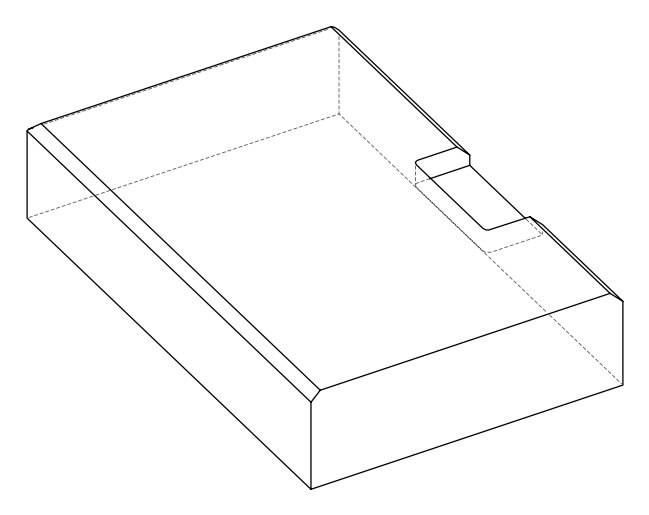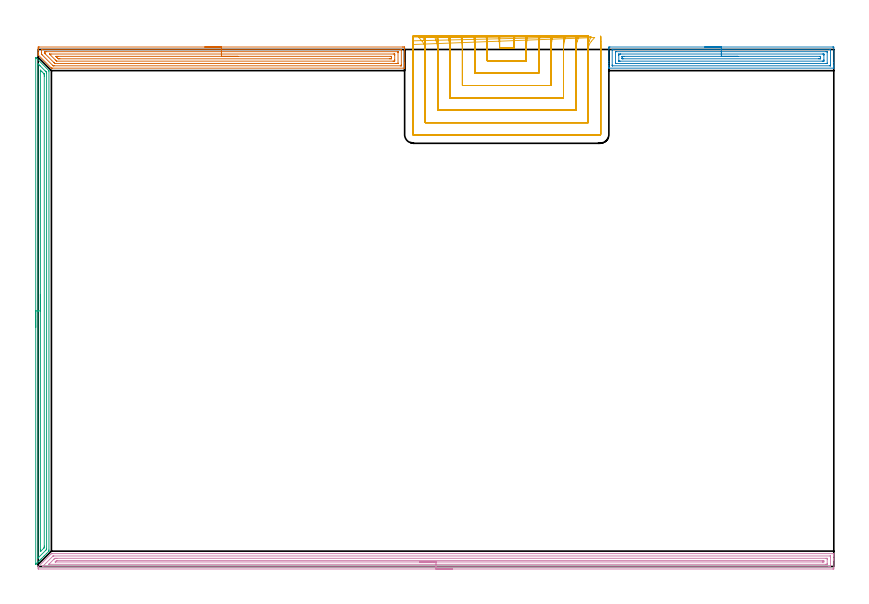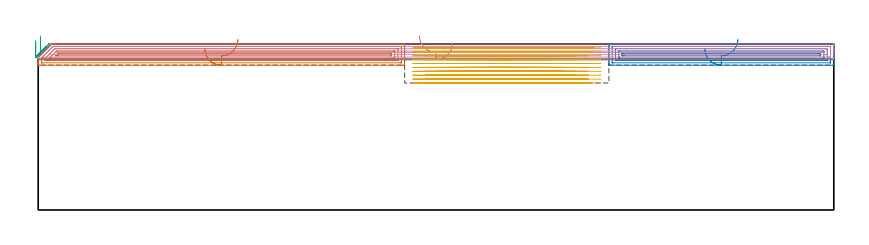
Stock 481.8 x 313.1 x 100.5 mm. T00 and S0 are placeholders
(PLAN: 5 operations, 1 tool changes, 76.2 min)
(1 AREA_MILL | FG_CHAMFER_SURFACE | UGT0205_001 | 9.02 min | 18733 mm3)
(2 AREA_MILL_1 | FG_CHAMFER_SURFACE_1 | UGT0205_001 | 5.69 min | 11709 mm3)
(3 AREA_MILL_2 | FG_CHAMFER_SURFACE_2 | UGT0205_001 | 7.42 min | 9691 mm3)
(4 AREA_MILL_3 | FG_CHAMFER_SURFACE_3 | UGT0205_001 | 15.49 min | 20623 mm3)
(5 MILL_SLOT | SLOT_PARTIAL_RECTANGULAR | NXT0201_013 | Follow Part, ap 2.5, ae 75% | 38.54 min | 164429 mm3)
(TOOL UGT0205_001 | Chamfer Mill 20 x 3 x 45 deg. | D20 FL50 Z2)
(TOOL NXT0201_013 | ENDMILL 10mm | D10 FL30 Z4)
(OP 1 AREA_MILL)
G17 G21 G94 G90
T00 M6
G54
G17 G0 G90 X100.95 Y314.6 S1061 M3
G43 Z110.5 H0
Z97.7
G94 G1 X100.988 Z96.828 F250.
X101.102 Z95.964
X101.291 Z95.112
X101.553 Z94.28
X101.887 Z93.474
X102.29 Z92.7
X102.758 Z91.964
X103.29 Z91.272
X103.879 Z90.629
X104.522 Z90.04
X105.214 Z89.508
X105.95 Z89.04
X106.724 Z88.637
X107.53 Z88.303
X108.362 Z88.041
X109.214 Z87.852
X110.078 Z87.738
X110.95 Z87.7
X220.68
X221.282 Y314.599 Z87.701
X221.877 Y314.594 Z87.704
X221.893 Y314.592 Z87.706
X221.897 Y313.999 Z88.298
X221.9 Y313.381 Z88.916
Y305.078 Z97.217
Y304.528 Z97.769
Y304.185 Z98.111
Y303.636 Z98.66
Y303.293 Z99.002
Y302.608 Z99.692
Y302.262 Z100.038
X221.893 Y301.857 Z100.434
X221.89 Y301.803 Z100.488
X221.728 Y301.8 Z100.5
X8.659
X8.005 Y301.801 Z100.487
X7.861 Y301.938 Z100.36
X0.142 Y309.656 Z92.641
X0.084 Y309.713 Z92.582
X0.01 Y309.798 Z92.494
X0.001 Y309.878 Z92.413
X0. Y310.327 Z91.972
Y310.637 Z91.663
Y311.322 Z90.973
Y312.557 Z89.739
Y313.107 Z89.188
Y313.724 Z88.571
X0.002 Y313.999 Z88.297
X0.007 Y314.591 Z87.705
X0.024 Y314.593 Z87.703
X0.618 Y314.6 Z87.7
X110.95
Y313.186 Z89.114
X219.574 Y313.185 Z89.115
X219.732 Y313.183 Z89.117
X219.837 Y313.179 Z89.121
X219.891 Y313.175 Z89.125
X219.893 Y313.164 Z89.136
X219.896 Y313.107 Z89.193
X219.9 Y312.703 Z89.597
Y303.781 Z98.519
X219.896 Y303.293 Z99.007
X219.893 Y303.243 Z99.057
X219.891 Y303.224 Z99.076
X219.811 Y303.221 Z99.079
X219.653 Y303.216 Z99.084
X219.574 Y303.215 Z99.085
X219.495 Y303.214 Z99.086
X9.552
X9.473 Y303.215 Z99.085
X9.315 Y303.218 Z99.082
X9.036 Y303.226 Z99.074
X8.964 Y303.293 Z99.007
X8.659 Y303.592 Z98.708
X2.405 Y309.844 Z92.456
X2.115 Y310.139 Z92.161
X2.044 Y310.213 Z92.087
X2.012 Y310.25 Z92.05
X2.009 Y310.296 Z92.004
X2.004 Y310.43 Z91.87
X2. Y310.834 Z91.466
Y312.619 Z89.681
X2.004 Y313.107 Z89.193
X2.007 Y313.157 Z89.143
X2.009 Y313.176 Z89.124
X2.089 Y313.179 Z89.121
X2.247 Y313.184 Z89.116
X2.326 Y313.185 Z89.115
X2.405 Y313.186 Z89.114
X110.95
Y311.772 Z90.528
X217.708 Y311.771 Z90.529
X217.858 Y311.77 Z90.53
X217.882 Y311.768 Z90.532
X217.888 Y311.766 Z90.534
X217.893 Y311.743 Z90.557
X217.898 Y311.642 Z90.658
X217.9 Y311.514 Z90.786
Y311.322 Z90.978
X217.899 Y304.887 Z97.413
X217.893 Y304.695 Z97.605
X217.89 Y304.644 Z97.656
X217.873 Y304.635 Z97.665
X217.82 Y304.632 Z97.668
X217.708 Y304.63 Z97.67
X217.264 Y304.629 Z97.671
X216.815 Y304.628 Z97.672
X10.445 Y304.629 Z97.671
X10.296
X10.176 Y304.632 Z97.668
X10.098 Y304.635 Z97.665
X10.065 Y304.646 Z97.654
X10.039 Y304.669 Z97.631
X9.622 Y305.078 Z97.222
X9.552 Y305.147 Z97.153
X4.192 Y310.507 Z91.793
X4.091 Y310.61 Z91.69
X4.044 Y310.662 Z91.638
X4.023 Y310.688 Z91.612
X4.01 Y310.748 Z91.552
X4.003 Y311.131 Z91.169
X4.001 Y311.322 Z90.978
Y311.513 Z90.787
X4.007 Y311.705 Z90.595
X4.01 Y311.757 Z90.543
X4.027 Y311.765 Z90.535
X4.08 Y311.768 Z90.532
X4.192 Y311.77 Z90.53
X4.636 Y311.771 Z90.529
X5.085 Y311.772 Z90.528
X110.95
Y310.357 Z91.943
X215.101
X215.855 Y310.35 Z91.95
X215.89 Y310.347 Z91.953
X215.894 Y310.3 Z92.
X215.897 Y310.195 Z92.105
X215.899 Y309.983 Z92.317
X215.9 Y309.56 Z92.74
Y306.883 Z95.417
X215.899 Y306.426 Z95.874
X215.897 Y306.209 Z96.091
X215.894 Y306.1 Z96.2
X215.89 Y306.052 Z96.248
X215.842 Y306.049 Z96.251
X215.028 Y306.043 Z96.257
X214.955
X11.265
X11.164 Y306.047 Z96.253
X11.117 Y306.049 Z96.251
X10.932 Y306.228 Z96.072
X10.606 Y306.544 Z95.756
X10.445 Y306.703 Z95.597
X6.872 Y310.276 Z92.024
X6.827 Y310.323 Z91.977
X6.82 Y310.332 Z91.968
X6.809 Y310.35 Z91.95
X6.872 Y310.354 Z91.946
X6.946 Y310.356 Z91.944
X7.765 Y310.357 Z91.943
X110.95
Y308.943 Z93.357
X213.241 Y308.942 Z93.358
X213.841 Y308.939 Z93.361
X213.878 Y308.936 Z93.364
X213.89 Y308.929 Z93.371
X213.896 Y308.884 Z93.416
X213.898 Y308.646 Z93.654
X213.9 Y307.988 Z94.312
X213.899 Y307.754 Z94.546
X213.897 Y307.59 Z94.71
X213.893 Y307.508 Z94.792
X213.891 Y307.472 Z94.828
X213.835 Y307.464 Z94.836
X213.536 Y307.46 Z94.84
X213.241 Y307.458 Z94.842
X212.645 Y307.457 Z94.843
X13.126
X12.526 Y307.46 Z94.84
X12.232 Y307.464 Z94.836
X12.14 Y307.47 Z94.83
X12.043 Y307.563 Z94.737
X11.847 Y307.754 Z94.546
X11.339 Y308.259 Z94.041
X10.953 Y308.646 Z93.654
X10.826 Y308.776 Z93.524
X10.727 Y308.881 Z93.419
X10.677 Y308.936 Z93.364
X10.744 Y308.938 Z93.362
X11.043 Y308.942 Z93.358
X11.339 Y308.943 Z93.357
X11.935
X110.95
X111.822 Z93.395
X112.686 Z93.509
X113.538 Z93.698
X114.37 Z93.96
X115.176 Z94.294
X115.95 Z94.697
X116.686 Z95.165
X117.378 Z95.696
X118.021 Z96.286
X118.61 Z96.929
X119.142 Z97.621
X119.61 Z98.357
X120.013 Z99.131
X120.347 Z99.937
X120.609 Z100.769
X120.798 Z101.62
X120.912 Z102.485
X120.95 Z103.357
G0 Z110.5
M5
M2
(OP 2 AREA_MILL_1)
G17 G21 G94 G90
T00 M6
G54
G17 G0 G90 X403.7 Y314.6 S1061 M3
G43 Z110.5 H0
Z97.7
G94 G1 X403.738 Z96.828 F250.
X403.852 Z95.964
X404.041 Z95.112
X404.303 Z94.28
X404.637 Z93.474
X405.04 Z92.7
X405.508 Z91.964
X406.04 Z91.272
X406.629 Z90.629
X407.272 Z90.04
X407.964 Z89.509
X408.7 Z89.04
X409.474 Z88.637
X410.28 Z88.303
X411.112 Z88.041
X411.964 Z87.852
X412.828 Z87.738
X413.7 Z87.7
X481.177
X481.471 Y314.597 Z87.702
X481.79 Y314.592 Z87.706
X481.8 Y314.269 Z88.029
Y305.078 Z97.217
Y303.645 Z98.651
Y303.293 Z99.002
Y302.589 Z99.711
Y302.275 Z100.025
Y301.861 Z100.43
Y301.815 Z100.475
X481.792 Y301.803 Z100.488
X481.624 Y301.8 Z100.5
X345.776
X345.61 Y301.803 Z100.488
X345.607 Y301.859 Z100.433
X345.6 Y302.275 Z100.025
Y302.588 Z99.711
Y303.293 Z99.002
Y304.538 Z97.759
Y305.97 Z96.326
Y313.729 Z88.568
X345.602 Y313.999 Z88.299
X345.607 Y314.592 Z87.706
X345.628 Y314.594 Z87.704
X346.223 Y314.6 Z87.7
X413.7
Y313.186 Z89.114
X479.468
X479.627 Y313.184 Z89.116
X479.732 Y313.18 Z89.12
X479.791 Y313.176 Z89.124
X479.794 Y313.165 Z89.135
X479.797 Y313.107 Z89.193
X479.8 Y312.697 Z89.603
Y303.776 Z98.524
X479.797 Y303.293 Z99.007
X479.794 Y303.243 Z99.057
X479.791 Y303.223 Z99.077
X479.705 Y303.22 Z99.08
X479.547 Y303.215 Z99.085
X479.468 Y303.214 Z99.086
X347.932
X347.773 Y303.216 Z99.084
X347.668 Y303.22 Z99.08
X347.609 Y303.224 Z99.076
X347.606 Y303.235 Z99.065
X347.603 Y303.293 Z99.007
X347.6 Y303.703 Z98.597
Y312.624 Z89.676
X347.603 Y313.107 Z89.193
X347.606 Y313.157 Z89.143
X347.609 Y313.177 Z89.123
X347.695 Y313.18 Z89.12
X347.853 Y313.185 Z89.115
X347.932 Y313.186 Z89.114
X413.7
Y311.772 Z90.528
X477.152 Y311.771 Z90.529
X477.602 Y311.768 Z90.532
X477.75 Y311.765 Z90.535
X477.79 Y311.753 Z90.547
X477.796 Y311.652 Z90.648
X477.799 Y311.52 Z90.78
Y304.88 Z97.42
X477.793 Y304.682 Z97.618
X477.789 Y304.635 Z97.666
X477.77 Y304.632 Z97.668
X477.714 Y304.629 Z97.671
X477.602
X477.158 Y304.628 Z97.672
X350.248 Y304.629 Z97.671
X349.798 Y304.632 Z97.668
X349.65 Y304.635 Z97.665
X349.61 Y304.647 Z97.653
X349.605 Y304.748 Z97.552
X349.601 Y304.88 Z97.42
Y311.52 Z90.78
X349.607 Y311.718 Z90.582
X349.611 Y311.765 Z90.535
X349.631 Y311.768 Z90.532
X349.686 Y311.77 Z90.53
X349.798 Y311.771 Z90.529
X350.242 Y311.772 Z90.528
X413.7
Y310.357 Z91.943
X474.994
X475.749 Y310.351 Z91.949
X475.788 Y310.35 Z91.95
X475.791 Y310.306 Z91.994
X475.796 Y310.199 Z92.101
X475.799 Y309.983 Z92.317
X475.8 Y309.552 Z92.748
Y306.876 Z95.424
X475.798 Y306.423 Z95.877
X475.795 Y306.203 Z96.097
X475.79 Y306.094 Z96.206
X475.786 Y306.049 Z96.251
X475.736 Y306.048 Z96.252
X474.921 Y306.043 Z96.257
X474.847
X352.406
X351.651 Y306.049 Z96.251
X351.612 Y306.05 Z96.25
X351.609 Y306.094 Z96.206
X351.604 Y306.201 Z96.099
X351.601 Y306.417 Z95.883
X351.6 Y309.524 Z92.776
X351.602 Y309.977 Z92.323
X351.605 Y310.197 Z92.103
X351.61 Y310.306 Z91.994
X351.614 Y310.351 Z91.949
X351.664 Y310.352 Z91.948
X352.479 Y310.357 Z91.943
X352.553
X413.7
Y308.943 Z93.357
X473.133 Y308.942 Z93.358
X473.734 Y308.939 Z93.361
X473.776 Y308.936 Z93.364
X473.79 Y308.929 Z93.371
X473.796 Y308.876 Z93.424
X473.798 Y308.646 Z93.654
X473.8 Y307.98 Z94.32
X473.799 Y307.754 Z94.546
X473.797 Y307.588 Z94.712
X473.793 Y307.505 Z94.795
X473.791 Y307.469 Z94.831
X473.727 Y307.464 Z94.836
X473.428 Y307.459 Z94.841
X473.133 Y307.458 Z94.842
X472.537 Y307.457 Z94.843
X354.267 Y307.458 Z94.842
X353.666 Y307.461 Z94.839
X353.624 Y307.464 Z94.836
X353.61 Y307.471 Z94.829
X353.604 Y307.524 Z94.776
X353.602 Y307.754 Z94.546
X353.6 Y308.42 Z93.88
X353.601 Y308.646 Z93.654
X353.603 Y308.812 Z93.488
X353.606 Y308.895 Z93.405
X353.609 Y308.931 Z93.369
X353.673 Y308.936 Z93.364
X353.972 Y308.941 Z93.359
X354.267 Y308.942 Z93.358
X354.863 Y308.943 Z93.357
X413.7
X414.572 Z93.395
X415.437 Z93.509
X416.288 Z93.698
X417.12 Z93.96
X417.926 Z94.294
X418.7 Z94.697
X419.436 Z95.165
X420.128 Z95.696
X420.771 Z96.286
X421.36 Z96.929
X421.892 Z97.621
X422.36 Z98.357
X422.763 Z99.131
X423.097 Z99.937
X423.359 Z100.769
X423.548 Z101.62
X423.662 Z102.485
X423.7 Z103.357
G0 Z110.5
M5
M2
(OP 3 AREA_MILL_2)
G17 G21 G94 G90
T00 M6
G54
G17 G0 G90 X-1.5 Y144.8 S1061 M3
G43 Z110.5 H0
Z102.5
G94 G1 Y144.838 Z101.628 F250.
Y144.952 Z100.763
Y145.141 Z99.912
Y145.403 Z99.08
Y145.737 Z98.274
Y146.14 Z97.5
Y146.609 Z96.764
Y147.14 Z96.072
Y147.729 Z95.429
Y148.372 Z94.84
Y149.064 Z94.308
Y149.8 Z93.84
Y150.574 Z93.437
Y151.38 Z93.103
Y152.212 Z92.841
Y153.064 Z92.652
Y153.928 Z92.538
Y154.8 Z92.5
Y307.99
X-1.498 Y308.269 Z92.502
X-1.495 Y308.284 Z92.504
X-1.492 Y308.292 Z92.506
X-1.472 Y308.272 Z92.528
X-1.031 Y307.832 Z92.966
X6.477 Y300.323 Z100.475
X6.504 Y300.3 Z100.494
X6.5 Y299.641 Z100.5
Y9.973
X6.496 Y9.301 Z100.489
X6.477 Y9.278 Z100.475
X6.472 Y9.271 Z100.471
X4.938 Y7.738 Z98.938
X3.598 Y6.397 Z97.596
X3.151 Y5.95 Z97.15
X2.108 Y4.907 Z96.107
X1.912 Y4.71 Z95.909
X1.81 Y4.609 Z95.808
X1.247 Y4.046 Z95.246
X1.029 Y3.827 Z95.026
X0.916 Y3.715 Z94.914
X0.386 Y3.186 Z94.385
X0.146 Y2.944 Z94.143
X0.022 Y2.821 Z94.02
X-0.475 Y2.325 Z93.525
X-0.737 Y2.061 Z93.259
X-0.871 Y1.927 Z93.126
X-1.32 Y1.48 Z92.679
X-1.472 Y1.336 Z92.527
X-1.497 Y1.315 Z92.502
X-1.5 Y1.466 Z92.5
Y1.508
Y154.8
X-0.086 Z93.914
X-0.085 Y304.033 Z93.915
Y304.097
X-0.079 Y304.406 Z93.921
X0.021 Y304.318 Z94.021
X0.25 Y304.097 Z94.25
X0.735 Y303.615 Z94.735
X1.147 Y303.203 Z95.147
X4.265 Y300.085 Z98.265
X4.723 Y299.627 Z98.723
X4.878 Y299.47 Z98.878
X5.001 Y299.341 Z99.001
X5.079 Y299.258 Z99.079
X5.086 Y298.733 Z99.086
X5.085 Y10.867 Z99.085
X5.08 Y10.452 Z99.08
X5.079 Y10.353 Z99.079
X5.029 Y10.291 Z99.029
X4.934 Y10.19 Z98.934
X4.723 Y9.973 Z98.723
X0.051 Y5.301 Z94.051
X-0.047 Y5.206 Z93.953
X-0.063 Y5.192 Z93.937
X-0.074 Y5.185 Z93.926
X-0.079 Y5.207 Z93.921
X-0.085 Y5.439 Z93.915
Y5.503
X-0.086 Y154.8 Z93.914
X1.328 Z95.328
X1.329 Y299.919 Z95.329
X1.334 Y300.521 Z95.334
X1.335 Y300.551 Z95.335
X1.336 Y300.552 Z95.336
X1.376 Y300.521 Z95.376
X1.617 Y300.283 Z95.617
X2.274 Y299.627 Z96.274
X3.168 Y298.733 Z97.168
X3.383 Y298.516 Z97.383
X3.548 Y298.345 Z97.548
X3.631 Y298.258 Z97.631
X3.665 Y298.211 Z97.665
X3.666 Y298.131 Z97.666
X3.67 Y297.839 Z97.67
X3.671 Y297.547 Z97.671
Y296.945
Y12.363
X3.67 Y11.761 Z97.67
X3.667 Y11.473 Z97.667
X3.664 Y11.376 Z97.664
X3.604 Y11.312 Z97.604
X3.383 Y11.083 Z97.383
X1.617 Y9.316 Z95.617
X1.499 Y9.199 Z95.499
X1.379 Y9.079 Z95.379
X1.359 Y9.063 Z95.359
X1.341 Y9.051 Z95.341
X1.335 Y9.079 Z95.335
X1.333 Y9.117 Z95.333
X1.33 Y9.37 Z95.33
X1.328 Y9.973 Z95.328
Y10.266
Y154.8
Y155.672 Z95.366
Y156.537 Z95.48
Y157.388 Z95.669
Y158.22 Z95.931
Y159.026 Z96.265
Y159.8 Z96.668
Y160.536 Z97.137
Y161.228 Z97.668
Y161.871 Z98.257
Y162.46 Z98.901
Y162.992 Z99.593
Y163.46 Z100.328
Y163.863 Z101.102
Y164.197 Z101.908
Y164.459 Z102.74
Y164.648 Z103.592
Y164.762 Z104.457
Y164.8 Z105.328
G0 Z110.5
M5
M2
(OP 4 AREA_MILL_3)
G17 G21 G94 G90
T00 M6
G54
G17 G0 G90 X250.9 Y-1.5 S1061 M3
G43 Z110.5 H0
Z101.2
G94 G1 X250.862 Z100.328 F250.
X250.748 Z99.463
X250.559 Z98.612
X250.297 Z97.78
X249.963 Z96.974
X249.56 Z96.2
X249.092 Z95.464
X248.56 Z94.772
X247.971 Z94.129
X247.328 Z93.54
X246.636 Z93.008
X245.9 Z92.54
X245.126 Z92.137
X244.32 Z91.803
X243.488 Z91.541
X242.637 Z91.352
X241.772 Z91.238
X240.9 Z91.2
X0.099
X0.01 Y-1.492 Z91.205
X0. Y-1.126 Z91.574
Y-1.087 Z91.613
Y-0.426 Z92.273
X0.001 Y-0.317 Z92.382
X0.01 Y-0.2 Z92.495
X0.119 Y-0.08 Z92.619
X7.835 Y7.634 Z100.333
X8.012 Y7.806 Z100.493
X8.645 Y7.8 Z100.5
X481.634
X481.79 Y7.805 Z100.495
X481.795 Y7.766 Z100.457
X481.798 Y7.732 Z100.424
X481.8 Y7.323 Z100.022
Y6.959 Z99.659
Y6.279 Z98.974
Y5.045 Z97.742
Y4.491 Z97.185
Y3.874 Z96.569
X481.799 Y-0.873 Z91.824
X481.796 Y-1.486 Z91.211
X481.793 Y-1.492 Z91.206
X481.183 Y-1.5 Z91.2
X240.9
Y-0.086 Z92.614
X3.19 Y-0.085 Z92.615
X2.976 Y-0.082 Z92.618
X2.585 Y-0.076 Z92.624
X2.678 Y0.021 Z92.721
X2.985 Y0.333 Z93.033
X3.296 Y0.647 Z93.347
X8.792 Y6.142 Z98.842
X8.932 Y6.279 Z98.979
X9.003 Y6.345 Z99.045
X9.032 Y6.37 Z99.07
X9.123 Y6.379 Z99.079
X9.336 Y6.384 Z99.084
X9.443 Y6.385 Z99.085
X479.504
X479.717 Y6.382 Z99.082
X479.776 Y6.379 Z99.079
X479.791 Y6.376 Z99.076
X479.794 Y6.371 Z99.071
X479.798 Y6.337 Z99.037
X479.799 Y6.279 Z98.979
X479.8 Y5.876 Z98.576
X479.799 Y0.513 Z93.213
X479.792 Y0.021 Z92.721
X479.79 Y-0.073 Z92.627
X479.61 Y-0.081 Z92.619
X479.502 Y-0.084 Z92.616
X479.397 Y-0.085 Z92.615
X478.61 Y-0.086 Z92.614
X240.9
Y1.328 Z94.028
X6.869 Y1.329 Z94.029
X6.454 Y1.331 Z94.031
X6.45 Y1.334 Z94.034
X6.448 Y1.337 Z94.037
X6.567 Y1.462 Z94.162
X6.869 Y1.77 Z94.47
X9.549 Y4.45 Z97.15
X9.59 Y4.491 Z97.191
X10.022 Y4.911 Z97.611
X10.087 Y4.965 Z97.665
X10.202 Y4.967 Z97.667
X10.442 Y4.97 Z97.67
X10.856 Y4.971 Z97.671
X11.336
X477.131
X477.61 Y4.969 Z97.669
X477.769 Y4.967 Z97.667
X477.788 Y4.965 Z97.665
X477.793 Y4.908 Z97.608
X477.798 Y4.807 Z97.507
X477.799 Y4.681 Z97.381
X477.8 Y4.491 Z97.191
X477.798 Y1.621 Z94.321
X477.79 Y1.43 Z94.13
X477.781 Y1.335 Z94.035
X477.73 Y1.333 Z94.033
X477.61 Y1.33 Z94.03
X477.197 Y1.329 Z94.029
X476.717 Y1.328 Z94.028
X240.9
Y2.743 Z95.443
X10.442
X10.401 Y2.744 Z95.444
X10.318 Y2.75 Z95.45
X10.316 Y2.758 Z95.458
X10.318 Y2.764 Z95.464
X10.347 Y2.798 Z95.498
X10.795 Y3.244 Z95.944
X10.946 Y3.391 Z96.091
X11.113 Y3.55 Z96.25
X11.316 Y3.557 Z96.257
X11.336
X474.971
X475.775 Y3.55 Z96.25
X475.79 Y3.15 Z95.85
X475.777 Y2.75 Z95.45
X475.744 Y2.748 Z95.448
X474.931 Y2.743 Z95.443
X474.891
X240.9
X240.028 Z95.481
X239.164 Z95.595
X238.312 Z95.783
X237.48 Z96.046
X236.674 Z96.38
X235.9 Z96.782
X235.164 Z97.251
X234.472 Z97.782
X233.829 Z98.372
X233.24 Z99.015
X232.709 Z99.707
X232.24 Z100.443
X231.837 Z101.216
X231.503 Z102.022
X231.241 Z102.854
X231.052 Z103.706
X230.938 Z104.571
X230.9 Z105.443
G0 Z110.5
M5
M2
(OP 5 MILL_SLOT)
G17 G21 G94 G90
T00 M6
G54
G17 G0 G90 X278.879 Y321.086 S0 M3
G43 Z110.5 H0
Z98.14
G94 G1 X279.163 Y318.1 F250.
G2 X279.396 Y313.8 R52.5 F500.
G1 X288.105
G2 X288.338 Y318.1 R52.5
G1 X288.623 Y321.086 F250.
X271.291 Y321.082
X271.623 Y318.1
G2 X271.9 Y313.119 R45. F500.
G1 Y306.3
X295.6
Y313.107
G2 X295.878 Y318.1 R45.
G1 X296.211 Y321.081 F250.
X263.669 Y321.073
X264.068 Y318.1
G2 X264.4 Y313.119 R37.5 F500.
G1 Y298.8
X303.1
Y313.107
G2 X303.434 Y318.1 R37.5
G1 X303.833 Y321.073 F250.
X255.985 Y321.058
X256.484 Y318.1
G2 X256.9 Y313.119 R30. F500.
G1 Y291.3
X310.6
Y313.107
G2 X311.018 Y318.1 R30.
G1 X311.518 Y321.058 F250.
X248.178 Y321.026
X248.842 Y318.1
G2 X249.4 Y313.119 R22.5 F500.
G1 Y283.8
X318.1
Y313.107
G2 X318.661 Y318.1 R22.5
G1 X319.327 Y321.025 F250.
X240.053 Y320.93
X241.049 Y318.1
G2 X241.9 Y313.119 R15. F500.
G1 Y276.3
X325.6
Y313.107
G2 X326.455 Y318.1 R15.
G1 X327.454 Y320.929 F250.
X230.515 Y320.343
X232.507 Y318.1
G2 X234.4 Y313.119 R7.5 F500.
G1 Y268.8
X333.1
Y313.107
G2 X335.003 Y318.1 R7.5
G1 X337. Y320.339 F250.
X226.9 Y316.119 F500.
Y313.119 F250.
Y261.7 F500.
G3 X227.3 Y261.3 R0.4
G1 X340.2
G3 X340.6 Y261.7 R0.4
G1 Y313.107
Y316.107 F250.
G0 Z110.5
X279.17 Y321.096
Z95.78
G1 X279.328 Y318.1
G2 X279.4 Y315.346 R52.5 F500.
G1 Y313.8
X288.1
Y315.304
G2 X288.174 Y318.1 R52.5
G1 X288.334 Y321.096 F250.
X271.632 Y321.094
X271.816 Y318.1
G2 X271.9 Y315.346 R45. F500.
G1 Y306.3
X295.6
Y315.304
G2 X295.687 Y318.1 R45.
G1 X295.873 Y321.094 F250.
X264.078 Y321.092
X264.299 Y318.1
G2 X264.4 Y315.346 R37.5 F500.
G1 Y298.8
X303.1
Y315.304
G2 X303.204 Y318.1 R37.5
G1 X303.428 Y321.092 F250.
X256.498 Y321.087
X256.773 Y318.1
G2 X256.9 Y315.346 R30. F500.
G1 Y291.3
X310.6
Y315.304
G2 X310.731 Y318.1 R30.
G1 X311.01 Y321.087 F250.
X248.864 Y321.077
X249.231 Y318.1
G2 X249.4 Y315.346 R22.5 F500.
G1 Y283.8
X318.1
Y315.304
G2 X318.274 Y318.1 R22.5
G1 X318.647 Y321.077 F250.
X241.094 Y321.049
X241.645 Y318.1
G2 X241.9 Y315.346 R15. F500.
G1 Y276.3
X325.6
Y315.304
G2 X325.863 Y318.1 R15.
G1 X326.422 Y321.047 F250.
X232.775 Y320.89
X233.876 Y318.1
G2 X234.4 Y315.346 R7.5 F500.
G1 Y268.8
X333.1
Y315.304
G2 X333.64 Y318.1 R7.5
G1 X334.759 Y320.884 F250.
X226.9 Y318.346
Y315.346
Y261.7 F500.
G3 X227.3 Y261.3 R0.4
G1 X340.2
G3 X340.6 Y261.7 R0.4
G1 Y315.304
Y318.304 F250.
G0 X279.373 Y321.1 Z93.42
G1 X279.398 Y318.1
G2 X279.4 Y317.658 R52.5 F500.
G1 Y313.8
X288.1
Y317.647
G2 X288.102 Y318.1 R52.5
G1 X288.128 Y321.1 F250.
X271.868
X271.898 Y318.1
G2 X271.9 Y317.658 R45. F500.
G1 Y306.3
X295.6
Y317.647
G2 X295.602 Y318.1 R45.
G1 X295.632 Y321.1 F250.
X264.362
X264.397 Y318.1
G2 X264.4 Y317.658 R37.5 F500.
G1 Y298.8
X303.1
Y317.647
G2 X303.103 Y318.1 R37.5
G1 X303.139 Y321.1 F250.
X256.853
X256.897 Y318.1
G2 X256.9 Y317.658 R30. F500.
G1 Y291.3
X310.6
Y317.647
G2 X310.603 Y318.1 R30.
G1 X310.649 Y321.1 F250.
X249.337 Y321.099
X249.396 Y318.1
G2 X249.4 Y317.658 R22.5 F500.
G1 Y283.8
X318.1
Y317.647
G2 X318.105 Y318.1 R22.5
G1 X318.165 Y321.099 F250.
X241.805
X241.893 Y318.1
G2 X241.9 Y317.658 R15. F500.
G1 Y276.3
X325.6
Y317.647
G2 X325.607 Y318.1 R15.
G1 X325.697 Y321.099 F250.
X234.21 Y321.095
X234.387 Y318.1
G2 X234.4 Y317.658 R7.5 F500.
G1 Y268.8
X333.1
Y317.647
G2 X333.114 Y318.1 R7.5
G1 X333.295 Y321.095 F250.
X226.9 Y320.658
Y317.658
Y261.7 F500.
G3 X227.3 Y261.3 R0.4
G1 X340.2
G3 X340.6 Y261.7 R0.4
G1 Y317.647
Y320.647 F250.
G0 X279.4 Y321.1 Z91.06
G1 Y318.1
Y313.8 F500.
X288.1
Y318.1
Y321.1 F250.
X271.9
Y318.1
Y306.3 F500.
X295.6
Y318.1
Y321.1 F250.
X264.4
Y318.1
Y298.8 F500.
X303.1
Y318.1
Y321.1 F250.
X256.9
Y318.1
Y291.3 F500.
X310.6
Y318.1
Y321.1 F250.
X249.4
Y318.1
Y283.8 F500.
X318.1
Y318.1
Y321.1 F250.
X241.9
Y318.1
Y276.3 F500.
X325.6
Y318.1
Y321.1 F250.
X234.4
Y318.1
Y268.8 F500.
X333.1
Y318.1
Y321.1 F250.
X226.9
Y318.1
Y261.7 F500.
G3 X227.3 Y261.3 R0.4
G1 X340.2
G3 X340.6 Y261.7 R0.4
G1 Y318.1
Y321.1 F250.
G0 X279.4 Z88.7
G1 Y318.1
Y313.8 F500.
X288.1
Y318.1
Y321.1 F250.
X271.9
Y318.1
Y306.3 F500.
X295.6
Y318.1
Y321.1 F250.
X264.4
Y318.1
Y298.8 F500.
X303.1
Y318.1
Y321.1 F250.
X256.9
Y318.1
Y291.3 F500.
X310.6
Y318.1
Y321.1 F250.
X249.4
Y318.1
Y283.8 F500.
X318.1
Y318.1
Y321.1 F250.
X241.9
Y318.1
Y276.3 F500.
X325.6
Y318.1
Y321.1 F250.
X234.4
Y318.1
Y268.8 F500.
X333.1
Y318.1
Y321.1 F250.
X226.9
Y318.1
Y261.7 F500.
G3 X227.3 Y261.3 R0.4
G1 X340.2
G3 X340.6 Y261.7 R0.4
G1 Y318.1
Y321.1 F250.
G0 X279.4 Z86.34
G1 Y318.1
Y313.8 F500.
X288.1
Y318.1
Y321.1 F250.
X271.9
Y318.1
Y306.3 F500.
X295.6
Y318.1
Y321.1 F250.
X264.4
Y318.1
Y298.8 F500.
X303.1
Y318.1
Y321.1 F250.
X256.9
Y318.1
Y291.3 F500.
X310.6
Y318.1
Y321.1 F250.
X249.4
Y318.1
Y283.8 F500.
X318.1
Y318.1
Y321.1 F250.
X241.9
Y318.1
Y276.3 F500.
X325.6
Y318.1
Y321.1 F250.
X234.4
Y318.1
Y268.8 F500.
X333.1
Y318.1
Y321.1 F250.
X226.9
Y318.1
Y261.7 F500.
G3 X227.3 Y261.3 R0.4
G1 X340.2
G3 X340.6 Y261.7 R0.4
G1 Y318.1
Y321.1 F250.
G0 X279.4 Z83.98
G1 Y318.1
Y313.8 F500.
X288.1
Y318.1
Y321.1 F250.
X271.9
Y318.1
Y306.3 F500.
X295.6
Y318.1
Y321.1 F250.
X264.4
Y318.1
Y298.8 F500.
X303.1
Y318.1
Y321.1 F250.
X256.9
Y318.1
Y291.3 F500.
X310.6
Y318.1
Y321.1 F250.
X249.4
Y318.1
Y283.8 F500.
X318.1
Y318.1
Y321.1 F250.
X241.9
Y318.1
Y276.3 F500.
X325.6
Y318.1
Y321.1 F250.
X234.4
Y318.1
Y268.8 F500.
X333.1
Y318.1
Y321.1 F250.
X226.9
Y318.1
Y261.7 F500.
G3 X227.3 Y261.3 R0.4
G1 X340.2
G3 X340.6 Y261.7 R0.4
G1 Y318.1
Y321.1 F250.
G0 X279.4 Z81.62
G1 Y318.1
Y313.8 F500.
X288.1
Y318.1
Y321.1 F250.
X271.9
Y318.1
Y306.3 F500.
X295.6
Y318.1
Y321.1 F250.
X264.4
Y318.1
Y298.8 F500.
X303.1
Y318.1
Y321.1 F250.
X256.9
Y318.1
Y291.3 F500.
X310.6
Y318.1
Y321.1 F250.
X249.4
Y318.1
Y283.8 F500.
X318.1
Y318.1
Y321.1 F250.
X241.9
Y318.1
Y276.3 F500.
X325.6
Y318.1
Y321.1 F250.
X234.4
Y318.1
Y268.8 F500.
X333.1
Y318.1
Y321.1 F250.
X226.9
Y318.1
Y261.7 F500.
G3 X227.3 Y261.3 R0.4
G1 X340.2
G3 X340.6 Y261.7 R0.4
G1 Y318.1
Y321.1 F250.
G0 X279.4 Z79.26
G1 Y318.1
Y313.8 F500.
X288.1
Y318.1
Y321.1 F250.
X271.9
Y318.1
Y306.3 F500.
X295.6
Y318.1
Y321.1 F250.
X264.4
Y318.1
Y298.8 F500.
X303.1
Y318.1
Y321.1 F250.
X256.9
Y318.1
Y291.3 F500.
X310.6
Y318.1
Y321.1 F250.
X249.4
Y318.1
Y283.8 F500.
X318.1
Y318.1
Y321.1 F250.
X241.9
Y318.1
Y276.3 F500.
X325.6
Y318.1
Y321.1 F250.
X234.4
Y318.1
Y268.8 F500.
X333.1
Y318.1
Y321.1 F250.
X226.9
Y318.1
Y261.7 F500.
G3 X227.3 Y261.3 R0.4
G1 X340.2
G3 X340.6 Y261.7 R0.4
G1 Y318.1
Y321.1 F250.
G0 X279.4 Z76.9
G1 Y318.1
Y313.8 F500.
X288.1
Y318.1
Y321.1 F250.
X271.9
Y318.1
Y306.3 F500.
X295.6
Y318.1
Y321.1 F250.
X264.4
Y318.1
Y298.8 F500.
X303.1
Y318.1
Y321.1 F250.
X256.9
Y318.1
Y291.3 F500.
X310.6
Y318.1
Y321.1 F250.
X249.4
Y318.1
Y283.8 F500.
X318.1
Y318.1
Y321.1 F250.
X241.9
Y318.1
Y276.3 F500.
X325.6
Y318.1
Y321.1 F250.
X234.4
Y318.1
Y268.8 F500.
X333.1
Y318.1
Y321.1 F250.
X226.9
Y318.1
Y261.7 F500.
G3 X227.3 Y261.3 R0.4
G1 X340.2
G3 X340.6 Y261.7 R0.4
G1 Y318.1
Y321.1 F250.
G0 Z110.5
M5
M2
